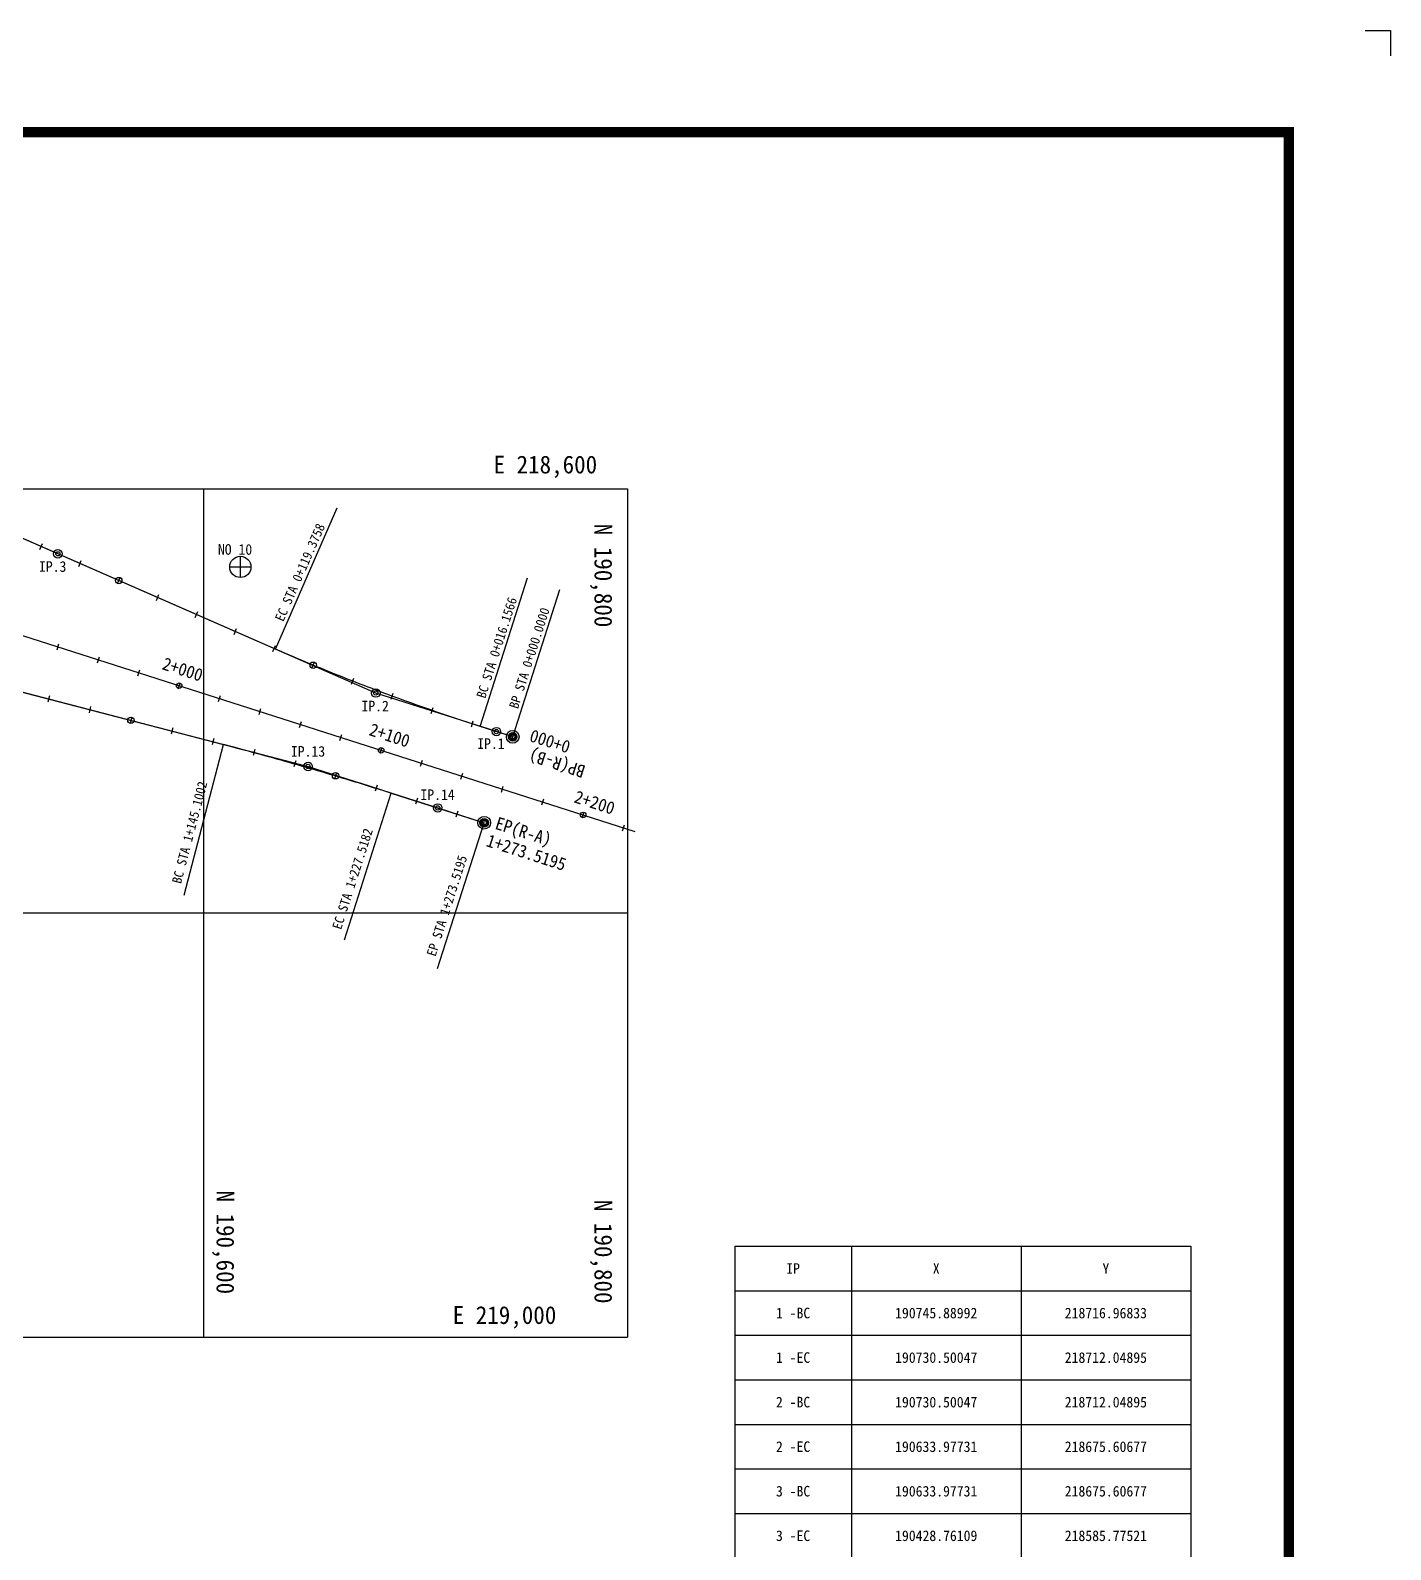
# Model space of a CAD drawing. Header units: millimetres. Extents: x 8286 to 10304, y 723 to 2148.
# Drawn here: x 9663 to 10304, y 1432 to 2148 of the extents above; entities that cross this region are included whole.
import ezdxf
from ezdxf.enums import TextEntityAlignment as Align

# ---------------------------------------------------------------- set-up
doc = ezdxf.new("R2010")
doc.units = ezdxf.units.MM
for name, color, linetype in [('CA-ALGN-CNTL', 2, 'Continuous'), ('CA-ALGN-IPLN', 1, 'Continuous'), ('CA-ALGN-IPSM', 2, 'Continuous'), ('CA-ALGN-STSM', 2, 'Continuous'), ('CA-ALGN-TEXT', 3, 'Continuous'), ('CA-LEAL', 1, 'Continuous'), ('CA-LEAT', 3, 'Continuous'), ('CA-TABL-LIN1', 4, 'Continuous'), ('CA-TABL-LIN2', 1, 'Continuous'), ('CA-TABL-TEX1', 6, 'Continuous'), ('CA-TABL-TEX2', 3, 'Continuous'), ('CV-GRID-LINE', 1, 'Continuous'), ('CV-GRID-TEXT', 4, 'Continuous'), ('CV-SURV-SYMB', 3, 'Continuous'), ('CV-SURV-TEXT', 3, 'Continuous'), ('CX-BORD', 3, 'Continuous'), ('CX-BORD-LIN1', 4, 'Continuous'), ('CX-BORD-LIN2', 3, 'Continuous'), ('CX-BORD-TEX2', 7, 'Continuous'), ('CX-BORD-TEX3', 6, 'Continuous'), ('CX-MISC', 2, 'Continuous')]:
    doc.layers.add(name, color=color, linetype=linetype)
doc.styles.add('GTXT', font='DotumChe.ttf')
doc.styles.add('TAEGP', font='DotumChe.ttf')
doc.styles.add('TAEGULIM', font='DotumChe.ttf')
doc.styles.add('TB_TEXT', font='DotumChe.ttf')
doc.styles.add('TB_WBTXT', font='H2GTRE.TTF')
doc.styles.add('TB_WMTXT', font='DotumChe.ttf')

# ---------------------------------------------------------------- blocks, each defined once
blk = doc.blocks.new('CXBLKA1-KHCA')
at = {"layer": 'CX-BORD-LIN1', "const_width": 2}
blk.add_lwpolyline([(796, 0), (0, 0), (0, 554), (796, 554)], close=True, dxfattribs=at)
at = {"layer": 'CX-MISC'}
blk.add_line((811, 574), (816, 574), dxfattribs=at)
blk.add_lwpolyline([(811, 574), (816, 574), (816, 569)], dxfattribs=at)
at = {"layer": 'CX-BORD-LIN1', "style": 'TB_TEXT'}
for tag, height, p in [('TR_RNUM4', 3, (285.11, 26.64)), ('TR_RDAT4', 3.5, (317.5, 27)), ('TR_DGN4', 3.5, (459.12, 27)), ('TR_CHK4', 3.5, (499.12, 27)), ('TR_APP4', 3.5, (539.12, 27)), ('TR_RNUM3', 3, (285.11, 20.64)), ('TR_RDAT3', 3.5, (317.5, 21)), ('TR_DGN3', 3.5, (459.12, 21)), ('TR_CHK3', 3.5, (499.12, 21)), ('TR_APP3', 3.5, (539.12, 21)), ('TR_RNUM2', 3, (285.11, 14.64)), ('TR_RDAT2', 3.5, (317.5, 15)), ('TR_DGN2', 3.5, (459.12, 15)), ('TR_CHK2', 3.5, (499.12, 15)), ('TR_APP2', 3.5, (539.12, 15)), ('TR_RNUM1', 3, (285.11, 8.64)), ('TR_RDAT1', 3.5, (317.5, 9)), ('TR_DGN1', 3.5, (459.12, 9)), ('TR_CHK1', 3.5, (499.12, 9)), ('TR_APP1', 3.5, (539.12, 9))]:
    blk.add_attdef(tag, text='', height=height, dxfattribs=at).set_placement(p, align=Align.MIDDLE_CENTER)
for tag, p in [('TR_RCON4', (342.3, 27)), ('TR_RCON3', (342.3, 21)), ('TR_RCON2', (342.3, 15)), ('TR_RCON1', (342.3, 9))]:
    blk.add_attdef(tag, text='', height=3.5, dxfattribs=at).set_placement(p, align=Align.MIDDLE_LEFT)
at = {"layer": 'CX-BORD-LIN2', "style": 'TB_TEXT'}
blk.add_attdef('TD_VERSION', text='', height=3, rotation=90, dxfattribs=at).set_placement((800.5, 48.01), align=Align.MIDDLE_CENTER)
at = {"layer": 'CX-BORD-TEX2', "style": 'TB_WMTXT'}
for tag, height, p in [('TB_CNAME', 5, (15.34, 531.83)), ('TB_CSCOP', 4, (16.63, 523.83))]:
    blk.add_attdef(tag, text='', height=height, dxfattribs=at).set_placement(p, align=Align.BOTTOM_LEFT)
at = {"layer": 'CX-BORD-TEX2', "style": 'TB_WBTXT'}
for tag, height, p in [('TB_MTITIL', 10, (398, 533.33)), ('TB_STITL', 7, (398, 518.33))]:
    blk.add_attdef(tag, text='', height=height, dxfattribs=at).set_placement(p, align=Align.MIDDLE_CENTER)
at = {"layer": 'CX-BORD-TEX3', "style": 'TB_TEXT'}
for tag, height, p in [('TD_DCOMP', 4.5, (217.5, 25)), ('TD_CSECT', 4.5, (611, 25)), ('TD_CDIST', 4.5, (656, 25)), ('TD_DNAME_TOP', 4.5, (755, 25)), ('TD_DNAME_MAIN', 4.5, (755, 19.01)), ('TD_CCOMP', 4.5, (217.5, 15)), ('TD_HSCAL', 4.5, (626.7, 15.24)), ('TD_VSCAL', 4.5, (655.78, 15.24)), ('TD_DNAME_BOT', 3, (755, 13.65)), ('TD_CNAME', 5, (65, 5.75)), ('TD_FIELD', 4.5, (182.5, 5.53)), ('TD_CSTEP', 4.5, (253.24, 5.53)), ('TD_DWGCODE', 4.5, (641, 5.39)), ('TD_DWGNO', 4.5, (755, 5.39))]:
    blk.add_attdef(tag, text='', height=height, dxfattribs=at).set_placement(p, align=Align.MIDDLE_CENTER)

msp = doc.modelspace()

# ---------------------------------------------------------------- linework, layer by layer
at = {"layer": 'CA-ALGN-CNTL'}
for p, q in [((9066.42, 2052.42), (9948.07, 1770.6)), ((9066.42, 2052.42), (9948.07, 1770.6)), ((9066.42, 2052.42), (9948.07, 1770.6)), ((9066.42, 2052.42), (9948.07, 1770.6)), ((9066.42, 2052.42), (9948.07, 1770.6)), ((9549.02, 1864.92), (9754.05, 1811.6)), ((9833.2, 1788.67), (9877.02, 1774.66))]:
    msp.add_line(p, q, dxfattribs=at)
for points in [[(9890.48, 1815.19), (9875.09, 1820.11), (9873.18, 1820.72), (9871.28, 1821.33), (9869.38, 1821.95), (9867.48, 1822.58), (9865.58, 1823.2), (9863.68, 1823.83), (9861.78, 1824.47), (9859.89, 1825.1), (9857.99, 1825.74), (9856.1, 1826.39), (9854.21, 1827.04), (9852.32, 1827.69), (9850.43, 1828.35), (9848.54, 1829.01), (9846.65, 1829.67), (9844.77, 1830.34), (9842.89, 1831.01), (9841, 1831.69), (9839.12, 1832.36), (9837.24, 1833.05), (9835.36, 1833.73), (9833.49, 1834.42), (9831.61, 1835.12), (9829.74, 1835.82), (9827.86, 1836.52), (9825.99, 1837.22), (9824.12, 1837.93), (9822.25, 1838.64), (9820.39, 1839.36), (9818.52, 1840.08), (9816.66, 1840.81), (9814.79, 1841.53), (9812.93, 1842.26), (9811.07, 1843), (9809.21, 1843.74), (9807.36, 1844.48), (9805.5, 1845.23), (9803.65, 1845.98), (9801.79, 1846.73), (9799.94, 1847.49), (9798.09, 1848.25), (9796.25, 1849.01), (9794.4, 1849.78), (9792.55, 1850.55), (9790.71, 1851.33), (9788.87, 1852.11), (9787.03, 1852.89), (9785.19, 1853.68), (9783.35, 1854.47), (9781.52, 1855.27), (9779.68, 1856.06), (9778.57, 1856.55), (9573.35, 1946.38)], [(9549.02, 1864.92), (9754.05, 1811.6), (9755.98, 1811.09), (9757.92, 1810.58), (9759.85, 1810.07), (9761.78, 1809.56), (9763.72, 1809.05), (9765.65, 1808.53), (9767.58, 1808.01), (9769.51, 1807.49), (9771.44, 1806.96), (9773.37, 1806.43), (9775.3, 1805.9), (9777.23, 1805.37), (9779.15, 1804.83), (9781.08, 1804.3), (9783, 1803.76), (9784.93, 1803.21), (9786.85, 1802.67), (9788.78, 1802.12), (9790.7, 1801.57), (9792.62, 1801.01), (9794.54, 1800.46), (9796.46, 1799.9), (9798.38, 1799.34), (9800.3, 1798.77), (9802.22, 1798.21), (9804.14, 1797.64), (9806.05, 1797.07), (9807.97, 1796.49), (9809.88, 1795.92), (9811.8, 1795.34), (9813.71, 1794.75), (9815.62, 1794.17), (9817.54, 1793.58), (9819.45, 1792.99), (9821.36, 1792.4), (9823.27, 1791.81), (9825.18, 1791.21), (9827.08, 1790.61), (9828.99, 1790.01), (9830.9, 1789.4), (9832.8, 1788.8), (9833.2, 1788.67), (9877.02, 1774.66)]]:
    msp.add_lwpolyline(points, dxfattribs=at)
msp.add_arc((9376.48, 359.89), 1500, 72.27304, 75.42118, dxfattribs=at)
at = {"layer": 'CA-ALGN-IPLN'}
for points in [[(9890.48, 1815.19), (9882.78, 1817.65), (9825.89, 1835.84), (9675.96, 1901.47), (9548.2, 1957.39), (9515.48, 1967.86), (9472.44, 1972.37), (9416.95, 1961.15), (9384.3, 1917.03), (9360.75, 1860.03), (9329.75, 1794.61), (9282.2, 1739.31), (9236.83, 1691.82), (9185.02, 1637.59), (9069.69, 1552.57), (8953.26, 1636.08), (8903.4, 1686.93), (8881.03, 1709.74)], [(8850.06, 1709.19), (8880.99, 1677.65), (8924.61, 1633.17), (8946.89, 1606.44), (8990.08, 1548.37), (9069.45, 1489.3), (9139.25, 1548.28), (9235.49, 1665.1), (9338.04, 1789.56), (9382.27, 1836.38), (9441.75, 1879.46), (9514.43, 1873.92), (9651.53, 1838.26), (9793.94, 1801.22), (9855.11, 1781.67), (9877.02, 1774.66)]]:
    msp.add_lwpolyline(points, dxfattribs=at)
at = {"layer": 'CA-ALGN-IPSM'}
for centre, radius in [((9675.96, 1901.47), 2), ((9675.96, 1901.47), 1), ((9825.89, 1835.84), 2), ((9825.89, 1835.84), 1), ((9882.78, 1817.65), 2), ((9882.78, 1817.65), 1), ((9890.48, 1815.19), 2), ((9890.48, 1815.19), 1), ((9793.94, 1801.22), 2), ((9793.94, 1801.22), 1), ((9855.11, 1781.67), 2), ((9855.11, 1781.67), 1), ((9877.02, 1774.66), 2), ((9877.02, 1774.66), 1)]:
    msp.add_circle(centre, radius, dxfattribs=at)
at = {"layer": 'CA-ALGN-STSM'}
for p, q in [((9667.46, 1903.55), (9668.67, 1906.3)), ((9685.78, 1895.53), (9686.99, 1898.28)), ((9704.11, 1887.51), (9705.31, 1890.26)), ((9722.43, 1879.49), (9723.63, 1882.24)), ((9740.75, 1871.47), (9741.95, 1874.22)), ((9759.07, 1863.45), (9760.27, 1866.2)), ((9675.57, 1856.13), (9676.49, 1858.99)), ((9675.57, 1856.13), (9676.49, 1858.99)), ((9675.57, 1856.13), (9676.49, 1858.99)), ((9675.57, 1856.13), (9676.49, 1858.99)), ((9675.57, 1856.13), (9676.49, 1858.99)), ((9777.39, 1855.43), (9778.6, 1858.18)), ((9694.62, 1850.04), (9695.54, 1852.9)), ((9694.62, 1850.04), (9695.54, 1852.9)), ((9694.62, 1850.04), (9695.54, 1852.9)), ((9694.62, 1850.04), (9695.54, 1852.9)), ((9694.62, 1850.04), (9695.54, 1852.9)), ((9795.81, 1847.57), (9796.96, 1850.34)), ((9713.67, 1843.95), (9714.59, 1846.81)), ((9713.67, 1843.95), (9714.59, 1846.81)), ((9713.67, 1843.95), (9714.59, 1846.81)), ((9713.67, 1843.95), (9714.59, 1846.81)), ((9713.67, 1843.95), (9714.59, 1846.81)), ((9814.39, 1840.08), (9815.49, 1842.87)), ((9672.07, 1834.47), (9671.31, 1831.57)), ((9732.73, 1837.86), (9733.64, 1840.72)), ((9732.73, 1837.86), (9733.64, 1840.72)), ((9732.73, 1837.86), (9733.64, 1840.72)), ((9732.73, 1837.86), (9733.64, 1840.72)), ((9732.73, 1837.86), (9733.64, 1840.72)), ((9732.73, 1837.86), (9733.64, 1840.72)), ((9732.73, 1837.86), (9733.64, 1840.72)), ((9732.73, 1837.86), (9733.64, 1840.72)), ((9732.73, 1837.86), (9733.64, 1840.72)), ((9732.73, 1837.86), (9733.64, 1840.72)), ((9751.78, 1831.77), (9752.69, 1834.63)), ((9751.78, 1831.77), (9752.69, 1834.63)), ((9751.78, 1831.77), (9752.69, 1834.63)), ((9751.78, 1831.77), (9752.69, 1834.63)), ((9751.78, 1831.77), (9752.69, 1834.63)), ((9833.11, 1832.96), (9834.15, 1835.78)), ((9691.42, 1829.43), (9690.67, 1826.53)), ((9770.83, 1825.68), (9771.74, 1828.54)), ((9770.83, 1825.68), (9771.74, 1828.54)), ((9770.83, 1825.68), (9771.74, 1828.54)), ((9770.83, 1825.68), (9771.74, 1828.54)), ((9770.83, 1825.68), (9771.74, 1828.54)), ((9851.98, 1826.22), (9852.96, 1829.06)), ((9710.78, 1824.4), (9710.02, 1821.5)), ((9730.13, 1819.37), (9729.38, 1816.46)), ((9789.88, 1819.59), (9790.79, 1822.45)), ((9789.88, 1819.59), (9790.79, 1822.45)), ((9789.88, 1819.59), (9790.79, 1822.45)), ((9789.88, 1819.59), (9790.79, 1822.45)), ((9789.88, 1819.59), (9790.79, 1822.45)), ((9870.97, 1819.86), (9871.89, 1822.71)), ((9749.49, 1814.33), (9748.73, 1811.43)), ((9808.93, 1813.5), (9809.84, 1816.36)), ((9808.93, 1813.5), (9809.84, 1816.36)), ((9808.93, 1813.5), (9809.84, 1816.36)), ((9808.93, 1813.5), (9809.84, 1816.36)), ((9808.93, 1813.5), (9809.84, 1816.36)), ((9890.02, 1813.76), (9890.94, 1816.62)), ((9768.84, 1809.22), (9768.06, 1806.33)), ((9827.98, 1807.41), (9828.89, 1810.27)), ((9827.98, 1807.41), (9828.89, 1810.27)), ((9827.98, 1807.41), (9828.89, 1810.27)), ((9827.98, 1807.41), (9828.89, 1810.27)), ((9827.98, 1807.41), (9828.89, 1810.27)), ((9827.98, 1807.41), (9828.89, 1810.27)), ((9827.98, 1807.41), (9828.89, 1810.27)), ((9827.98, 1807.41), (9828.89, 1810.27)), ((9827.98, 1807.41), (9828.89, 1810.27)), ((9827.98, 1807.41), (9828.89, 1810.27)), ((9788.13, 1803.86), (9787.31, 1800.98)), ((9807.35, 1798.25), (9806.48, 1795.37)), ((9847.03, 1801.32), (9847.94, 1804.18)), ((9847.03, 1801.32), (9847.94, 1804.18)), ((9847.03, 1801.32), (9847.94, 1804.18)), ((9847.03, 1801.32), (9847.94, 1804.18)), ((9847.03, 1801.32), (9847.94, 1804.18)), ((9866.08, 1795.23), (9866.99, 1798.09)), ((9866.08, 1795.23), (9866.99, 1798.09)), ((9866.08, 1795.23), (9866.99, 1798.09)), ((9866.08, 1795.23), (9866.99, 1798.09)), ((9866.08, 1795.23), (9866.99, 1798.09)), ((9826.48, 1792.37), (9825.59, 1789.51)), ((9885.13, 1789.14), (9886.04, 1792)), ((9885.13, 1789.14), (9886.04, 1792)), ((9885.13, 1789.14), (9886.04, 1792)), ((9885.13, 1789.14), (9886.04, 1792)), ((9885.13, 1789.14), (9886.04, 1792)), ((9845.55, 1786.3), (9844.63, 1783.44)), ((9904.18, 1783.05), (9905.09, 1785.91)), ((9904.18, 1783.05), (9905.09, 1785.91)), ((9904.18, 1783.05), (9905.09, 1785.91)), ((9904.18, 1783.05), (9905.09, 1785.91)), ((9904.18, 1783.05), (9905.09, 1785.91)), ((9864.6, 1780.21), (9863.68, 1777.35)), ((9923.23, 1776.96), (9924.14, 1779.82)), ((9923.23, 1776.96), (9924.14, 1779.82)), ((9923.23, 1776.96), (9924.14, 1779.82)), ((9923.23, 1776.96), (9924.14, 1779.82)), ((9923.23, 1776.96), (9924.14, 1779.82)), ((9923.23, 1776.96), (9924.14, 1779.82)), ((9923.23, 1776.96), (9924.14, 1779.82)), ((9923.23, 1776.96), (9924.14, 1779.82)), ((9923.23, 1776.96), (9924.14, 1779.82)), ((9923.23, 1776.96), (9924.14, 1779.82)), ((9942.28, 1770.87), (9943.19, 1773.73)), ((9942.28, 1770.87), (9943.19, 1773.73)), ((9942.28, 1770.87), (9943.19, 1773.73)), ((9942.28, 1770.87), (9943.19, 1773.73)), ((9942.28, 1770.87), (9943.19, 1773.73))]:
    msp.add_line(p, q, dxfattribs=at)
for centre, radius in [((9704.71, 1888.88), 1.5), ((9796.39, 1848.95), 1.5), ((9733.18, 1839.29), 1.3), ((9733.18, 1839.29), 1.3), ((9733.18, 1839.29), 1.3), ((9733.18, 1839.29), 1.3), ((9733.18, 1839.29), 1.3), ((9710.4, 1822.95), 1.5), ((9890.48, 1815.19), 3), ((9890.48, 1815.19), 1.5), ((9828.43, 1808.84), 1.3), ((9828.43, 1808.84), 1.3), ((9828.43, 1808.84), 1.3), ((9828.43, 1808.84), 1.3), ((9828.43, 1808.84), 1.3), ((9806.92, 1796.81), 1.5), ((9877.02, 1774.66), 3), ((9923.69, 1778.39), 1.3), ((9923.69, 1778.39), 1.3), ((9923.69, 1778.39), 1.3), ((9923.69, 1778.39), 1.3), ((9923.69, 1778.39), 1.3), ((9877.02, 1774.66), 1.5)]:
    msp.add_circle(centre, radius, dxfattribs=at)
at = {"layer": 'CA-LEAL'}
for p, q in [((9778.57, 1856.55), (9807.71, 1923.13)), ((9875.09, 1820.11), (9897.47, 1890.14)), ((9890.48, 1815.19), (9912.69, 1884.68)), ((9735.55, 1740.47), (9754.05, 1811.6)), ((9811.08, 1719.48), (9833.2, 1788.67)), ((9855.06, 1705.98), (9877.02, 1774.66))]:
    msp.add_line(p, q, dxfattribs=at)
at = {"layer": 'CA-TABL-LIN1'}
for p, q in [((9995.2, 1575.04), (10210.2, 1575.04)), ((9995.2, 1575.04), (9995.2, 882.04)), ((10050.2, 1575.04), (10050.2, 882.04)), ((10210.2, 1575.04), (10210.2, 882.04)), ((9995.2, 1554.04), (10210.2, 1554.04))]:
    msp.add_line(p, q, dxfattribs=at)
at = {"layer": 'CA-TABL-LIN2'}
for p, q in [((10130.2, 1575.04), (10130.2, 882.04)), ((9995.2, 1533.04), (10210.2, 1533.04)), ((9995.2, 1512.04), (10210.2, 1512.04)), ((9995.2, 1491.04), (10210.2, 1491.04)), ((9995.2, 1470.04), (10210.2, 1470.04)), ((9995.2, 1449.04), (10210.2, 1449.04))]:
    msp.add_line(p, q, dxfattribs=at)
at = {"layer": 'CV-GRID-LINE'}
for p, q in [((9301.6, 1932.16), (9944.59, 1932.16)), ((9301.6, 1932.16), (9944.59, 1932.16)), ((9744.59, 1932.16), (9744.59, 1532.16)), ((9744.59, 1932.16), (9744.59, 1532.16)), ((9944.59, 1932.16), (9944.59, 1909.86)), ((9944.59, 1932.16), (9944.59, 1909.86)), ((9944.59, 1909.86), (9944.59, 1560.63)), ((9944.59, 1909.86), (9944.59, 1532.16)), ((9744.59, 1788.01), (9744.59, 1532.16)), ((9744.59, 1788.01), (9744.59, 1532.16)), ((9255.21, 1732.16), (9944.59, 1732.16)), ((9255.21, 1732.16), (9944.59, 1732.16)), ((9944.59, 1708.48), (9944.59, 1560.63)), ((9944.59, 1708.48), (9944.59, 1560.63)), ((9251.11, 1532.16), (9944.59, 1532.16))]:
    msp.add_line(p, q, dxfattribs=at)
at = {"layer": 'CV-SURV-SYMB'}
for p, q in [((9762.02, 1900.29), (9762.02, 1890.29)), ((9757.02, 1895.29), (9767.02, 1895.29))]:
    msp.add_line(p, q, dxfattribs=at)
msp.add_circle((9762.02, 1895.29), 5, dxfattribs=at)
msp.add_point((9762.02, 1895.29), dxfattribs=at)

# ---------------------------------------------------------------- block references
at = {"layer": 'CX-BORD', "xscale": 2.400000000000091, "yscale": 2.400000000000006}
msp.add_blockref('CXBLKA1-KHCA', (8346.09, 770.64), dxfattribs=at)

# ---------------------------------------------------------------- texts
at = {"layer": 'CA-ALGN-TEXT', "style": 'TAEGULIM'}
for s, p in [('IP.3', (9667.07, 1892.99)), ('IP.2', (9819.14, 1827.22)), ('IP.1', (9873.75, 1809.48)), ('IP.13', (9785.87, 1805.85)), ('IP.14', (9846.95, 1785.42))]:
    msp.add_text(s, height=5, dxfattribs=at).set_placement(p)
for s, rotation, p in [('2+000', 342.0016, (9724.71, 1847.15)), ('2+100', 342.0016, (9822.3, 1816.09)), ('0+000', 162.27306, (9918.19, 1812.88)), ('BP(R-B) ', 162.27306, (9925.19, 1801.41)), ('2+200', 342.0016, (9918.98, 1784.39)), ('EP(R-A) ', 342.27304, (9881.76, 1771.89)), ('1+273.5195', 342.27304, (9877.56, 1763.74))]:
    msp.add_text(s, height=6, rotation=rotation, dxfattribs=at).set_placement(p)
at = {"layer": 'CA-LEAT', "style": 'TAEGULIM'}
for s, rotation, p in [('EC STA 0+119.3758', 66.35903, (9782.29, 1869.18)), ('BC STA 0+016.1566', 72.27306, (9877.53, 1833)), ('BP STA 0+000.0000', 72.27306, (9892.92, 1828.08)), ('BC STA 1+145.1002', 75.42118, (9734.05, 1745.63)), ('EC STA 1+227.5182', 72.27304, (9809.53, 1724.03)), ('EP STA 1+273.5195', 72.27304, (9854.03, 1711.34))]:
    msp.add_text(s, height=4.5, rotation=rotation, dxfattribs=at).set_placement(p)
at = {"layer": 'CA-TABL-TEX1', "style": 'GTXT'}
for s, p in [('IP', (10022.7, 1564.54)), ('X', (10090.2, 1564.54)), ('Y', (10170.2, 1564.54)), ('1 -BC', (10022.7, 1543.54)), ('1 -EC', (10022.7, 1522.54)), ('2 -BC', (10022.7, 1501.54)), ('2 -EC', (10022.7, 1480.54)), ('3 -BC', (10022.7, 1459.54)), ('3 -EC', (10022.7, 1438.54))]:
    msp.add_text(s, height=5, rotation=359.99995, dxfattribs=at).set_placement(p, align=Align.MIDDLE_CENTER)
at = {"layer": 'CA-TABL-TEX2', "style": 'GTXT'}
for s, p in [('190745.88992', (10090.2, 1543.54)), ('218716.96833', (10170.2, 1543.54)), ('190730.50047', (10090.2, 1522.54)), ('218712.04895', (10170.2, 1522.54)), ('190730.50047', (10090.2, 1501.54)), ('218712.04895', (10170.2, 1501.54)), ('190633.97731', (10090.2, 1480.54)), ('218675.60677', (10170.2, 1480.54)), ('190633.97731', (10090.2, 1459.54)), ('218675.60677', (10170.2, 1459.54)), ('190428.76109', (10090.2, 1438.54)), ('218585.77521', (10170.2, 1438.54))]:
    msp.add_text(s, height=5, rotation=359.99995, dxfattribs=at).set_placement(p, align=Align.MIDDLE_CENTER)
at = {"layer": 'CV-GRID-TEXT', "style": 'TAEGULIM'}
for s, p in [('E 218,600', (9881.44, 1939.37)), ('E 219,000', (9862.18, 1538.38))]:
    msp.add_text(s, height=8.4, dxfattribs=at).set_placement(p)
for p in [(9929.04, 1866.79), (9929.04, 1548.01)]:
    msp.add_text('N 190,800', height=8.4, rotation=270, dxfattribs=at).set_placement(p, align=Align.RIGHT)
msp.add_text('N 190,600', height=8.4, rotation=270, dxfattribs=at).set_placement((9750.8, 1601.3))
at = {"layer": 'CV-SURV-TEXT', "style": 'TAEGP'}
msp.add_text('NO 10', height=5, dxfattribs=at).set_placement((9751.46, 1901.03))

doc.saveas('drawing.dxf')
